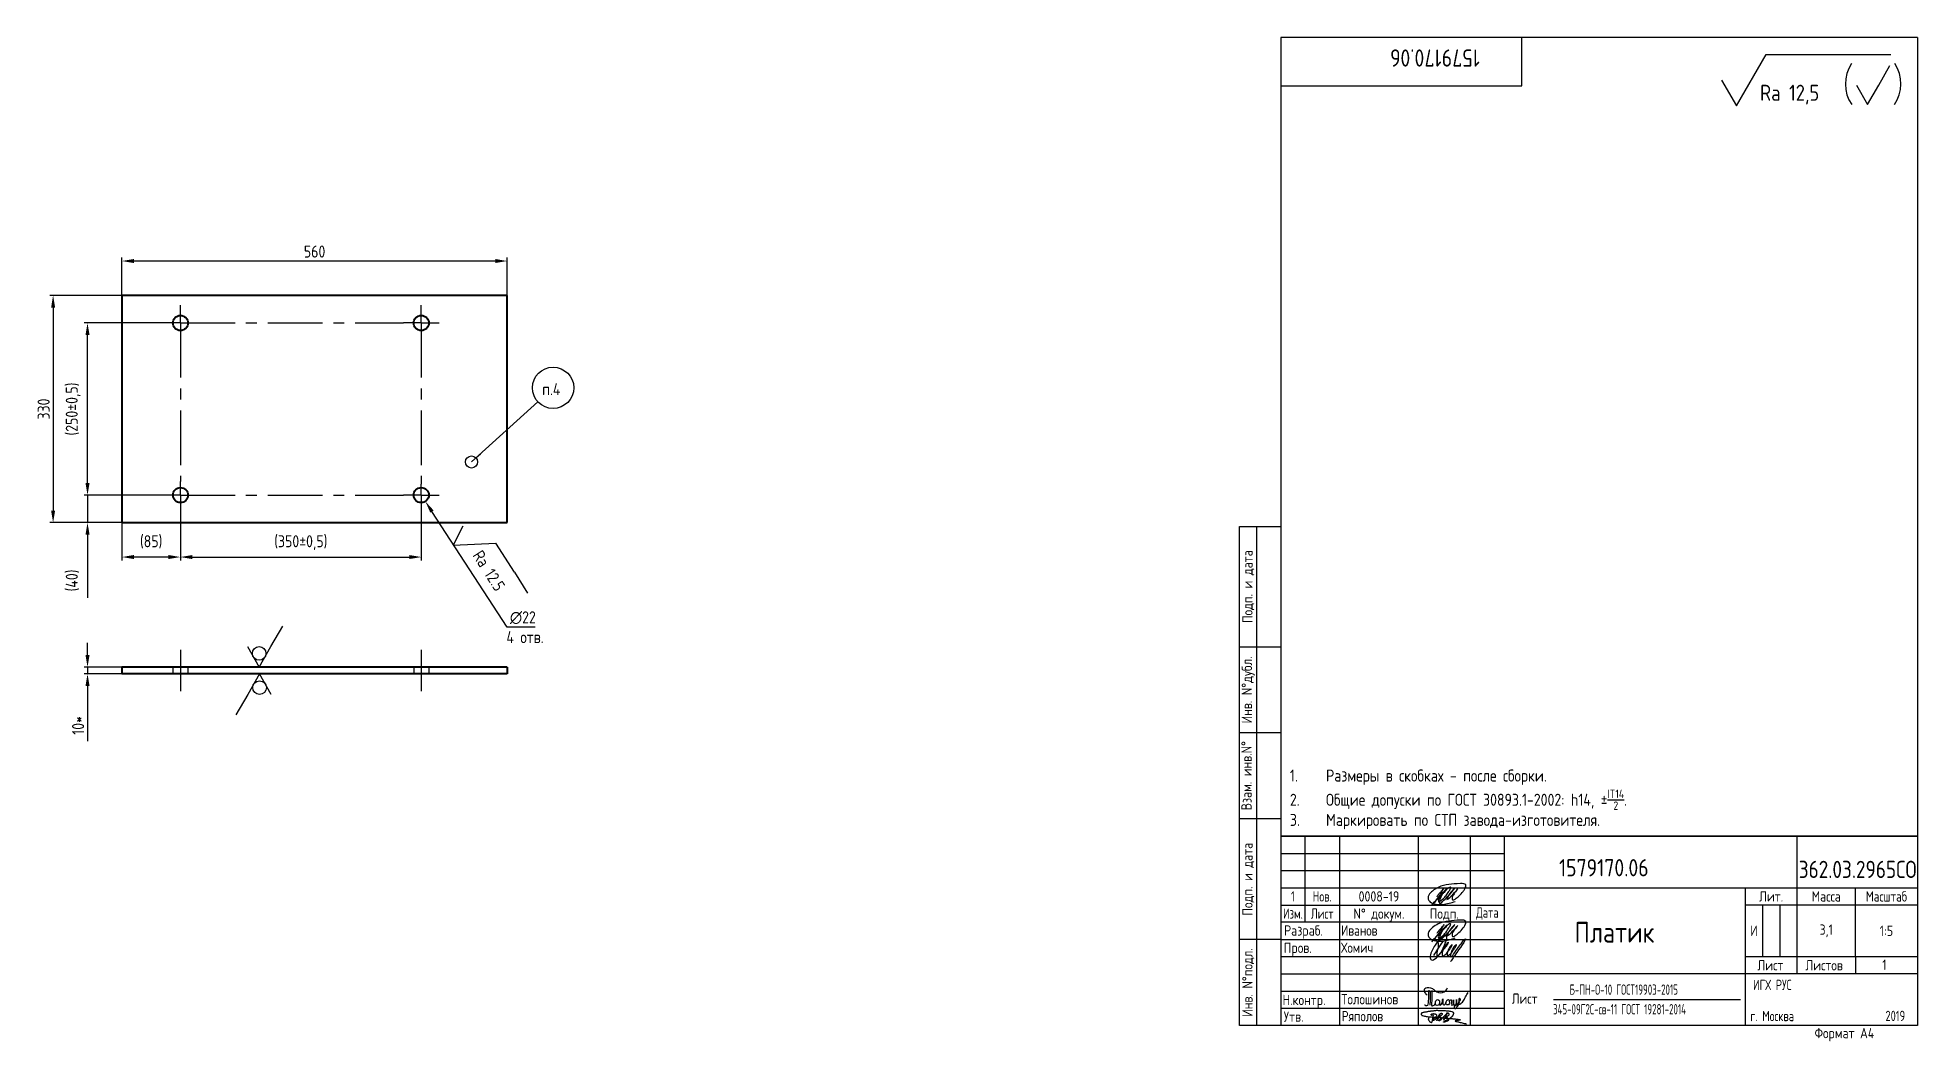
# Model space of a CAD drawing. Header units: millimetres. Extents: x 125 to 671, y 85 to 377.
# The model-space entities are those that its viewports show. They can reach past a viewport. Long polylines and large blocks are cut down to what shows.
import ezdxf
from ezdxf.enums import TextEntityAlignment as Align

# ---------------------------------------------------------------- set-up
doc = ezdxf.new("R2010")
doc.units = ezdxf.units.MM
doc.linetypes.add('CENTER', pattern=[50.8, 31.75, -6.35, 6.35, -6.35])
doc.linetypes.add('HIDDEN', pattern=[9.525, 6.35, -3.175])
for name, color, linetype in [('12_SURFACE_FINISH', 7, 'Continuous'), ('Bord', 1, 'Continuous'), ('Cen', 5, 'CENTER'), ('Cont', 6, 'Continuous'), ('Dim', 7, 'Continuous'), ('Hide', 2, 'HIDDEN'), ('Text', 3, 'Continuous'), ('Textb', 6, 'Continuous'), ('Подписи', 10, 'Continuous')]:
    doc.layers.add(name, color=color, linetype=linetype)
for name, color, linetype, lineweight in [('AM_5', 3, 'Continuous', 25), ('Con', 6, 'Continuous', 40), ('Основные', 5, 'Continuous', 40)]:
    doc.layers.add(name, color=color, linetype=linetype, lineweight=lineweight)
doc.styles.add('Style1', font='romans.shx', dxfattribs={"width": 0.8})
doc.dimstyles.new('DIMSTYLE_1', dxfattribs={"dimtxt": 3.5, "dimasz": 3.5, "dimexe": 1, "dimexo": 0, "dimgap": 1, "dimtad": 1, "dimdec": 1, "dimlfac": 5, "dimtxsty": 'Style1', "dimcen": 0.09, "dimadec": 1, "dimazin": 2, "dimtp": 0.8, "dimtm": 0.8, "dimtfac": 1, "dimtdec": 1, "dimtofl": 0, "dimtmove": 0, "dimatfit": 3, "dimfxl": 1, "dimtolj": 1, "dimarcsym": 0})
doc.dimstyles.new('DIMSTYLE_1$3', dxfattribs={"dimtxt": 3.5, "dimasz": 3.5, "dimexe": 1, "dimexo": 0, "dimgap": 1, "dimtad": 1, "dimtih": 1, "dimtoh": 1, "dimdec": 1, "dimlfac": 5, "dimtxsty": 'Style1', "dimcen": 0.09, "dimadec": 1, "dimazin": 2, "dimtp": 0.8, "dimtm": 0.8, "dimtfac": 1, "dimtdec": 1, "dimtofl": 0, "dimtmove": 0, "dimatfit": 3, "dimfxl": 1, "dimtolj": 1, "dimarcsym": 0})

# ---------------------------------------------------------------- blocks, each defined once
blk = doc.blocks.new('*D9')
at = {"layer": 'Defpoints', "color": 0, "linetype": 'Continuous', "transparency": 16777216}
for p in [(149.18, 301.61), (129.18, 235.61), (149.18, 235.61)]:
    blk.add_point(p, dxfattribs=at)
at = {"layer": 'Dim', "color": 0, "linetype": 'Continuous', "lineweight": -2, "transparency": 16777216}
for p, q in [((149.18, 301.61), (128.18, 301.61)), ((129.18, 298.11), (129.18, 239.11)), ((149.18, 235.61), (128.18, 235.61))]:
    blk.add_line(p, q, dxfattribs=at)
at = {"layer": 'Dim', "color": 0, "linetype": 'Continuous', "transparency": 16777216}
for points in [[(128.6, 298.11), (129.77, 298.11), (129.18, 301.61)], [(128.6, 239.11), (129.77, 239.11), (129.18, 235.61)]]:
    blk.add_solid(points, dxfattribs=at)
at = {"layer": 'Dim', "linetype": 'Continuous', "transparency": 16777216, "insert": (124.68, 268.61), "char_height": 3.5, "attachment_point": 2, "rotation": 90, "style": 'Style1'}
blk.add_mtext('\\A1;330', dxfattribs=at)
blk = doc.blocks.new('*D10')
at = {"layer": 'Defpoints', "color": 0, "linetype": 'Continuous', "transparency": 16777216}
for p in [(149.18, 311.61), (149.18, 301.61), (261.18, 301.61)]:
    blk.add_point(p, dxfattribs=at)
at = {"layer": 'Dim', "color": 0, "linetype": 'Continuous', "lineweight": -2, "transparency": 16777216}
for p, q in [((149.18, 301.61), (149.18, 312.61)), ((257.68, 311.61), (152.68, 311.61)), ((261.18, 301.61), (261.18, 312.61))]:
    blk.add_line(p, q, dxfattribs=at)
at = {"layer": 'Dim', "color": 0, "linetype": 'Continuous', "transparency": 16777216}
for points in [[(152.68, 312.2), (152.68, 311.03), (149.18, 311.61)], [(257.68, 312.2), (257.68, 311.03), (261.18, 311.61)]]:
    blk.add_solid(points, dxfattribs=at)
at = {"layer": 'Dim', "linetype": 'Continuous', "transparency": 16777216, "insert": (205.18, 316.11), "char_height": 3.5, "attachment_point": 2, "style": 'Style1'}
blk.add_mtext('\\A1;560', dxfattribs=at)
blk = doc.blocks.new('*D11')
at = {"layer": 'Defpoints', "color": 0, "linetype": 'Continuous', "transparency": 16777216}
for p in [(139.18, 191.65), (149.18, 193.65), (149.18, 191.65)]:
    blk.add_point(p, dxfattribs=at)
at = {"layer": 'Dim', "color": 0, "linetype": 'Continuous', "lineweight": -2, "transparency": 16777216}
for p, q in [((139.18, 197.15), (139.18, 200.65)), ((149.18, 193.65), (138.18, 193.65)), ((149.18, 191.65), (138.18, 191.65)), ((139.18, 193.65), (139.18, 191.65)), ((139.18, 188.15), (139.18, 172.13))]:
    blk.add_line(p, q, dxfattribs=at)
at = {"layer": 'Dim', "color": 0, "linetype": 'Continuous', "transparency": 16777216}
for points in [[(138.6, 197.15), (139.77, 197.15), (139.18, 193.65)], [(138.6, 188.15), (139.77, 188.15), (139.18, 191.65)]]:
    blk.add_solid(points, dxfattribs=at)
at = {"layer": 'Dim', "linetype": 'Continuous', "transparency": 16777216, "insert": (134.68, 179.4), "char_height": 3.5, "attachment_point": 3, "rotation": 90, "style": 'Style1'}
blk.add_mtext('\\A1;10*', dxfattribs=at)
blk = doc.blocks.new('*D12')
at = {"layer": 'Defpoints', "color": 0, "linetype": 'Continuous', "transparency": 16777216}
for p in [(160.98, 243.61), (139.18, 235.61), (149.18, 235.61)]:
    blk.add_point(p, dxfattribs=at)
at = {"layer": 'Dim', "color": 0, "linetype": 'Continuous', "lineweight": -2, "transparency": 16777216}
for p, q in [((139.18, 247.11), (139.18, 250.61)), ((160.98, 243.61), (138.18, 243.61)), ((139.18, 243.61), (139.18, 235.61)), ((149.18, 235.61), (138.18, 235.61)), ((139.18, 232.11), (139.18, 213.8))]:
    blk.add_line(p, q, dxfattribs=at)
at = {"layer": 'Dim', "color": 0, "linetype": 'Continuous', "transparency": 16777216}
for points in [[(138.6, 247.11), (139.77, 247.11), (139.18, 243.61)], [(138.6, 232.11), (139.77, 232.11), (139.18, 235.61)]]:
    blk.add_solid(points, dxfattribs=at)
at = {"layer": 'Dim', "linetype": 'Continuous', "transparency": 16777216, "insert": (132.85, 218.8), "char_height": 3.5, "attachment_point": 2, "rotation": 90, "style": 'Style1'}
blk.add_mtext('\\A1;(40)', dxfattribs=at)
blk = doc.blocks.new('*D13')
at = {"layer": 'Defpoints', "color": 0, "linetype": 'Continuous', "transparency": 16777216}
for p in [(139.18, 293.61), (160.98, 293.61), (160.98, 243.61)]:
    blk.add_point(p, dxfattribs=at)
at = {"layer": 'Dim', "color": 0, "linetype": 'Continuous', "lineweight": -2, "transparency": 16777216}
for p, q in [((160.98, 293.61), (138.18, 293.61)), ((139.18, 247.11), (139.18, 290.11)), ((160.98, 243.61), (138.18, 243.61))]:
    blk.add_line(p, q, dxfattribs=at)
at = {"layer": 'Dim', "color": 0, "linetype": 'Continuous', "transparency": 16777216}
for points in [[(138.6, 290.11), (139.77, 290.11), (139.18, 293.61)], [(138.6, 247.11), (139.77, 247.11), (139.18, 243.61)]]:
    blk.add_solid(points, dxfattribs=at)
at = {"layer": 'Dim', "linetype": 'Continuous', "transparency": 16777216, "insert": (132.85, 268.61), "char_height": 3.5, "attachment_point": 2, "rotation": 90, "style": 'Style1'}
blk.add_mtext('\\A1;(250±0,5)', dxfattribs=at)
blk = doc.blocks.new('*D14')
at = {"layer": 'Defpoints', "color": 0, "linetype": 'Continuous', "transparency": 16777216}
for p in [(149.18, 235.61), (166.18, 238.41), (149.18, 225.61)]:
    blk.add_point(p, dxfattribs=at)
at = {"layer": 'Dim', "color": 0, "linetype": 'Continuous', "lineweight": -2, "transparency": 16777216}
for p, q in [((149.18, 235.61), (149.18, 224.61)), ((166.18, 238.41), (166.18, 224.61)), ((162.68, 225.61), (152.68, 225.61))]:
    blk.add_line(p, q, dxfattribs=at)
at = {"layer": 'Dim', "color": 0, "linetype": 'Continuous', "transparency": 16777216}
for points in [[(152.68, 226.2), (152.68, 225.03), (149.18, 225.61)], [(162.68, 226.2), (162.68, 225.03), (166.18, 225.61)]]:
    blk.add_solid(points, dxfattribs=at)
at = {"layer": 'Dim', "linetype": 'Continuous', "transparency": 16777216, "insert": (157.68, 231.95), "char_height": 3.5, "attachment_point": 2, "style": 'Style1'}
blk.add_mtext('\\A1;(85)', dxfattribs=at)
blk = doc.blocks.new('*D15')
at = {"layer": 'Defpoints', "color": 0, "linetype": 'Continuous', "transparency": 16777216}
for p in [(166.18, 238.41), (236.18, 238.41), (236.18, 225.61)]:
    blk.add_point(p, dxfattribs=at)
at = {"layer": 'Dim', "color": 0, "linetype": 'Continuous', "lineweight": -2, "transparency": 16777216}
for p, q in [((166.18, 238.41), (166.18, 224.61)), ((236.18, 238.41), (236.18, 224.61)), ((169.68, 225.61), (232.68, 225.61))]:
    blk.add_line(p, q, dxfattribs=at)
at = {"layer": 'Dim', "color": 0, "linetype": 'Continuous', "transparency": 16777216}
for points in [[(169.68, 226.2), (169.68, 225.03), (166.18, 225.61)], [(232.68, 226.2), (232.68, 225.03), (236.18, 225.61)]]:
    blk.add_solid(points, dxfattribs=at)
at = {"layer": 'Dim', "linetype": 'Continuous', "transparency": 16777216, "insert": (201.18, 231.95), "char_height": 3.5, "attachment_point": 2, "style": 'Style1'}
blk.add_mtext('\\A1;(350±0,5)', dxfattribs=at)
blk = doc.blocks.new('FINISH_RA_BL1', base_point=(167.29, 162.14))
at = {"color": 2, "linetype": 'Continuous'}
for p, q in [((159.33, 172.44), (156.46, 166.93)), ((156.46, 166.93), (162.67, 167.2)), ((162.67, 167.2), (168.89, 167.47)), ((174.27, 159.03), (168.89, 167.47)), ((174.27, 159.03), (178.11, 152.99))]:
    blk.add_line(p, q, dxfattribs=at)
at = {"color": 2, "linetype": 'Continuous', "style": 'Style1', "width": 0.8}
blk.add_text('Ra 12.5', height=3.5, rotation=302.485, dxfattribs=at).set_placement((161.98, 163.93))
blk = doc.blocks.new('MARKIROVANIE_BL11', base_point=(185.53, 212.62))
at = {"color": 7, "linetype": 'Continuous'}
blk.add_circle((185.53, 212.62), 6, dxfattribs=at)
at = {"color": 2, "linetype": 'Continuous', "style": 'Style1', "width": 0.8}
blk.add_text('п.4', height=3.5, dxfattribs=at).set_placement((182.35, 210.47))
blk = doc.blocks.new('SF1_BL13', base_point=(101.81, 137.43))
at = {"layer": '12_SURFACE_FINISH', "color": 2, "linetype": 'Continuous'}
for p, q in [((103.52, 137.42), (106.96, 143.37)), ((96.67, 137.42), (100.1, 131.49)), ((100.1, 131.49), (103.52, 137.42))]:
    blk.add_line(p, q, dxfattribs=at)
blk.add_circle((100.1, 135.46), 1.98, dxfattribs=at)
blk = doc.blocks.new('SF2_BL14', base_point=(128.36, 123.55))
at = {"layer": '12_SURFACE_FINISH', "color": 2, "linetype": 'Continuous'}
for p, q in [((130.08, 129.49), (126.65, 123.56)), ((133.5, 123.56), (130.08, 129.49)), ((126.65, 123.56), (123.22, 117.61))]:
    blk.add_line(p, q, dxfattribs=at)
blk.add_circle((130.08, 125.52), 1.98, dxfattribs=at)
blk = doc.blocks.new('A$C63F45750')
at = {"layer": 'Text'}
for points, knots in [([(3.17, 2.37), (3.12, 2.38), (3.04, 2.41), (2.94, 2.5), (2.85, 2.57), (2.79, 2.69), (2.87, 2.77), (2.99, 2.84), (3.16, 2.89), (3.36, 2.93), (3.6, 2.95), (3.82, 2.92), (4.05, 2.87), (4.25, 2.78), (4.45, 2.63), (4.46, 2.42), (4.38, 2.26), (4.28, 2.1), (4.17, 1.94), (4.03, 1.78), (3.89, 1.62), (3.75, 1.52), (3.63, 1.43), (3.49, 1.36), (3.35, 1.3), (3.24, 1.25), (3.16, 1.21), (3.12, 1.15), (3.19, 1.1), (3.27, 1.09), (3.4, 1.07), (3.55, 1.07), (3.72, 1.12), (3.92, 1.19), (4.1, 1.34), (4.26, 1.51), (4.44, 1.65), (4.59, 1.81), (4.74, 1.93), (4.84, 2.04), (4.93, 2.14), (5.07, 2.29), (5.19, 2.53), (5.28, 2.68), (5.35, 2.96), (5.23, 2.66), (5.2, 2.44), (5.04, 2.09), (4.95, 1.81), (4.86, 1.57), (4.75, 1.31), (4.67, 1.12), (4.46, 0.78), (4.62, 1.17), (4.71, 1.45), (4.88, 1.74), (5.01, 2), (5.08, 2.19), (5.19, 2.4), (5.32, 2.58), (5.4, 2.75), (5.52, 2.89), (5.65, 3.04), (5.85, 3.1), (6.02, 3.03), (6.08, 2.87), (6.03, 2.7), (5.9, 2.51), (5.7, 2.37), (5.55, 2.23), (5.4, 2.17), (5.31, 2.12), (5.12, 2.09), (5.35, 2.07), (5.48, 2), (5.64, 1.93), (5.75, 1.8), (5.85, 1.67), (5.89, 1.54), (5.89, 1.37), (5.8, 1.2), (5.63, 1.06), (5.41, 0.94), (5.23, 0.86), (5.02, 0.92), (5.13, 1.1), (5.28, 1.16), (5.44, 1.27), (5.61, 1.36), (5.74, 1.46), (5.86, 1.53), (5.95, 1.61), (6.05, 1.69), (6.15, 1.77), (6.28, 1.87), (6.46, 2.02), (6.65, 2.19), (6.83, 2.37), (6.98, 2.49), (7.11, 2.61), (7.2, 2.74), (7.32, 2.84), (7.42, 2.97), (7.48, 3.08), (7.48, 3.27), (7.34, 3.08), (7.28, 2.94), (7.18, 2.69), (7.1, 2.46), (7, 2.22), (6.93, 1.98), (6.83, 1.78), (6.73, 1.55), (6.67, 1.34), (6.6, 1.14), (6.56, 1.03), (6.39, 0.99), (6.62, 1.33), (6.75, 1.54), (6.93, 1.87), (7.05, 2.08), (7.18, 2.32), (7.33, 2.6), (7.47, 2.89), (7.6, 3.07), (7.79, 3.18), (7.95, 3.01), (8, 2.81), (7.99, 2.62), (7.94, 2.46), (7.83, 2.33), (7.69, 2.22), (7.53, 2.11), (7.37, 2.03), (7.21, 1.99), (7.11, 1.97), (6.89, 1.98), (7.07, 1.94), (7.15, 1.9), (7.27, 1.88), (7.39, 1.84), (7.52, 1.81), (7.62, 1.72), (7.7, 1.62), (7.78, 1.51), (7.83, 1.39), (7.87, 1.26), (7.88, 1.13), (7.86, 0.99), (7.75, 0.88), (7.6, 0.77), (7.4, 0.73), (7.19, 0.66), (6.97, 0.55), (6.71, 0.48), (6.57, 0.44), (6.42, 0.42), (6.52, 0.58), (6.61, 0.64), (6.81, 0.78), (7.06, 0.89), (7.33, 1.04), (7.55, 1.16), (7.7, 1.24), (7.84, 1.32), (7.99, 1.43), (8.21, 1.58), (8.48, 1.76), (8.74, 1.95), (8.97, 2.12), (9.1, 2.29), (9.23, 2.44), (9.3, 2.6), (9.37, 2.74), (9.42, 2.92), (9.45, 3.13), (9.21, 3.48), (8.67, 3.59), (8.09, 3.63), (7.57, 3.66), (7.06, 3.74), (6.57, 3.75), (6.09, 3.74), (5.67, 3.78), (5.28, 3.78), (4.96, 3.81), (4.65, 3.83), (4.31, 3.82), (3.97, 3.79), (3.61, 3.74), (3.22, 3.67), (2.86, 3.66), (2.53, 3.61), (2.18, 3.52), (1.78, 3.54), (1.38, 3.37), (0.96, 3.35), (0.58, 3.24), (0.25, 3.19), (0.03, 3.06), (-0.03, 2.83), (0.02, 2.6), (0.26, 2.38), (0.59, 2.33), (1, 2.2), (1.48, 2.15), (1.93, 2.05), (2.35, 2.02), (2.72, 2.01), (3.11, 1.94), (3.68, 1.94), (4.25, 1.83), (4.91, 1.87), (5.53, 1.76), (6.13, 1.72), (6.73, 1.71), (7.32, 1.62), (7.99, 1.55), (8.64, 1.54), (9.16, 1.46), (9.61, 1.42), (10.03, 1.4), (10.41, 1.32), (10.73, 1.29), (11.01, 1.24), (11.18, 1.23), (11.42, 1.14), (11.18, 1.06), (11.01, 1.03), (10.71, 0.98), (10.37, 0.92), (10.1, 0.91), (9.65, 0.75), (10.22, 0.67), (10.54, 0.59), (11.08, 0.47), (11.61, 0.35), (12.17, 0.15), (12.64, 0.08), (12.98, 0.03), (13.11, 0.01), (13.18, 0)], [0, 0, 0, 0, 0.153866, 0.270441, 0.388867, 0.510533, 0.592156, 0.71333, 0.90842, 1.11344, 1.349254, 1.61246, 1.782219, 2.047249, 2.291879, 2.451528, 2.651081, 2.806158, 3.017979, 3.227348, 3.462381, 3.633009, 3.75766, 3.920516, 4.080796, 4.214529, 4.291786, 4.349969, 4.397594, 4.50822, 4.594826, 4.799244, 4.954392, 5.128468, 5.437537, 5.632649, 5.842485, 6.094987, 6.293219, 6.410959, 6.551192, 6.687808, 7.022147, 7.294342, 7.425356, 7.52079, 7.946481, 8.313051, 8.59833, 8.833695, 9.090496, 9.427695, 9.601191, 9.883219, 10.093306, 10.673943, 10.798776, 10.974628, 11.287247, 11.486184, 11.648652, 11.848902, 12.027194, 12.25348, 12.40059, 12.537783, 12.716293, 12.91523, 13.208551, 13.438489, 13.549668, 13.67779, 13.77127, 13.930001, 14.029091, 14.272112, 14.434836, 14.547084, 14.739051, 14.830983, 15.061241, 15.268922, 15.500489, 15.788979, 15.879568, 16.024283, 16.221854, 16.418714, 16.593102, 16.783247, 16.91018, 17.018213, 17.135263, 17.278205, 17.430482, 17.620087, 17.979626, 18.191789, 18.388716, 18.565718, 18.714854, 18.857929, 19.039974, 19.171375, 19.283034, 19.400085, 19.618058, 19.882245, 20.150781, 20.377854, 20.649532, 20.89723, 21.042543, 21.40016, 21.557817, 21.667145, 21.752781, 21.926256, 22.412297, 22.813145, 22.961412, 23.171289, 23.607257, 23.940428, 24.110007, 24.291214, 24.48084, 24.697609, 24.904078, 25.034245, 25.218018, 25.407651, 25.573473, 25.787447, 25.930292, 26.051316, 26.18846, 26.285312, 26.406799, 26.52425, 26.630463, 26.793722, 26.898606, 27.029313, 27.171012, 27.314101, 27.419918, 27.580557, 27.709367, 27.829268, 28.024364, 28.266961, 28.41242, 28.705761, 28.989137, 29.187748, 29.233768, 29.332802, 29.529535, 29.667094, 30.039923, 30.332117, 30.61061, 30.769982, 30.856778, 31.109923, 31.313488, 31.656425, 32.066331, 32.296628, 32.49714, 32.710276, 32.891468, 33.014834, 33.177747, 33.444503, 33.618009, 34.409008, 34.914636, 35.419802, 35.95397, 36.458179, 36.88069, 37.388403, 37.738353, 38.034261, 38.353468, 38.693154, 39.037638, 39.391136, 39.787481, 40.203773, 40.488977, 40.784975, 41.26625, 41.668005, 42.070065, 42.499388, 42.869834, 43.079573, 43.213439, 43.554591, 43.717296, 44.153724, 44.506336, 45.019111, 45.587859, 45.90191, 46.270392, 46.703958, 47.093115, 47.952647, 48.44014, 49.079253, 49.808223, 50.268654, 50.851051, 51.604831, 52.298429, 52.776925, 53.1907, 53.661988, 54.042386, 54.348524, 54.616841, 54.853814, 54.983777, 55.126096, 55.333328, 55.613101, 56.008732, 56.315809, 56.59982, 56.87931, 57.399251, 57.889617, 58.432507, 59.066698, 59.660314, 59.862668, 60.07277, 60.07277, 60.07277, 60.07277]), ([(2.31, 1.53), (2.26, 1.52), (2.17, 1.51), (2.06, 1.48), (1.93, 1.38), (2.07, 1.25), (2.14, 1.11), (2.26, 0.93), (2.39, 0.72), (2.57, 0.54), (2.71, 0.44), (2.86, 0.4), (3.02, 0.43), (3.14, 0.54), (3.21, 0.79), (3.25, 1.07), (3.31, 1.4), (3.35, 1.67), (3.38, 1.92), (3.47, 2.19), (3.5, 2.43), (3.54, 2.59), (3.56, 2.64)], [0, 0, 0, 0, 0.15847, 0.269731, 0.363591, 0.555514, 0.688037, 0.848606, 1.204359, 1.433632, 1.58673, 1.729549, 1.880686, 2.057874, 2.19169, 2.63505, 2.928153, 3.184121, 3.441863, 3.696117, 4.025873, 4.178055, 4.178055, 4.178055, 4.178055])]:
    blk.add_open_spline(points, degree=3, knots=knots, dxfattribs=at)
blk = doc.blocks.new('A$C4F4A4F5D')
at = {"layer": 'Основные', "lineweight": 25}
for points, knots in [([(0.76, 2.84), (0.53, 3.07), (0.02, 3.58), (-0.25, 5.26), (1.65, 5.12), (2.72, 4.57), (3.71, 3.46), (5.71, 3.44), (6.39, 4.52), (6.67, 4.97)], [0, 0, 0, 0, 0.995549, 2.196439, 3.853213, 4.970011, 6.02292, 8.170898, 9.705386, 9.705386, 9.705386, 9.705386]), ([(1.19, 4.34), (1.17, 3.4), (1.13, 2.06), (0.98, -0.44), (0.2, -0.16), (0.03, -0.03), (0, 0)], [0, 0, 0, 0, 3.274293, 4.654149, 5.171803, 5.30168, 5.30168, 5.30168, 5.30168]), ([(1.58, 3.74), (1.58, 3.25), (1.58, 2.32), (1.61, 1.07), (1.55, 0.31), (1.53, 0)], [0, 0, 0, 0, 1.453969, 2.804084, 3.740223, 3.740223, 3.740223, 3.740223]), ([(2.1, 4.21), (2.1, 3.72), (2.08, 2.67), (2.22, 1.45), (1.71, -0.56), (3.23, 0.14), (3.06, 1.09), (3.85, 1.74), (4.43, 1.17), (4.31, 0.54), (4.11, -0.15), (3.33, -0.21), (3.11, 0.28), (3.13, 0.53), (3.14, 0.66)], [0, 0, 0, 0, 1.402041, 3.063923, 4.415037, 5.298701, 6.374637, 7.087927, 7.603499, 8.330482, 8.911132, 9.613125, 9.996533, 10.366919, 10.366919, 10.366919, 10.366919]), ([(4.28, 0.44), (4.31, 0.37), (4.37, 0.25), (4.41, 0.06), (4.62, -0.05), (5, 0.18), (5.14, 0.84), (5.2, 1.3), (5.31, 2.06), (5.31, 1.17), (5.3, 0.78), (5.2, 0.26), (5.58, -0.01), (5.91, 0.16), (6.08, 0.5), (6.26, 0.9), (6.43, 1.31), (6.72, 1.59), (7.17, 1.58), (7.18, 1.05), (7.31, 0.57), (6.99, 0.02), (6.34, -0.02), (6.17, 0.51), (6.24, 0.79), (6.27, 0.92)], [0, 0, 0, 0, 0.247339, 0.413433, 0.559308, 0.874045, 1.558567, 2.392422, 2.645523, 3.22433, 3.719885, 4.231527, 4.573657, 4.879974, 5.190145, 5.704595, 6.19318, 6.529505, 6.863422, 7.269696, 7.83948, 8.395909, 8.926487, 9.378613, 9.791445, 9.791445, 9.791445, 9.791445]), ([(7.18, 1.27), (7.27, 1.3), (7.44, 1.37), (7.78, 1.56), (7.87, 1.06), (7.83, 0.71), (7.66, -0.05), (8.07, 0.01), (8.43, 0.12), (8.39, 0.68), (8.46, 1.9), (8.39, 0.94), (8.43, 0.6), (8.37, 0.05), (8.74, 0.07), (9.11, -0.03), (9.26, 0.49), (9.33, 0.95), (9.27, 1.34), (9.32, 1.77), (9.28, 0.91), (9.34, 0.6), (9.2, 0.14), (9.65, -0.01), (9.83, 0.61), (10.14, 1.03), (10.6, 1.72), (9.95, 2.11), (9.91, 1.23), (10.07, 0.69), (9.92, 0), (9.35, -0.37), (8.95, -1.56), (8.34, 0.07), (10.28, -0.02), (11.26, 1.1), (11.82, 2.15), (12.24, 3.04), (12.52, 3.46), (12.65, 3.65)], [0, 0, 0, 0, 0.305783, 0.619019, 0.796582, 1.5526, 2.082394, 2.34716, 2.5822, 3.136594, 4.040413, 4.363654, 5.267311, 5.441668, 5.78494, 6.114287, 6.466434, 7.104395, 7.620812, 7.679251, 8.272982, 8.692439, 9.1059, 9.338721, 9.784511, 10.568279, 11.297869, 11.566962, 12.285888, 12.851793, 13.545205, 14.102749, 15.055561, 15.671649, 17.422398, 18.699613, 20.16544, 20.963871, 21.66672, 21.66672, 21.66672, 21.66672])]:
    blk.add_open_spline(points, degree=3, knots=knots, dxfattribs=at)
blk = doc.blocks.new('*D18')
at = {"layer": 'AM_5', "color": 0, "lineweight": -2, "transparency": 16777216}
for p, q in [((236.09, 243.61), (236.27, 243.61)), ((236.18, 243.52), (236.18, 243.7)), ((261.19, 205.24), (239.29, 238.84)), ((269.26, 205.24), (261.19, 205.24))]:
    blk.add_line(p, q, dxfattribs=at)
at = {"layer": 'AM_5', "color": 0, "transparency": 16777216}
blk.add_solid([(239.78, 239.15), (238.81, 238.52), (237.38, 241.77)], dxfattribs=at)
at = {"layer": 'Defpoints', "color": 0, "transparency": 16777216}
for p in [(234.98, 245.46), (237.38, 241.77)]:
    blk.add_point(p, dxfattribs=at)
at = {"layer": 'AM_5', "color": 0, "transparency": 16777216, "insert": (265.72, 207.99), "char_height": 3.5, "attachment_point": 5, "style": 'Style1'}
blk.add_mtext('\\A1;∅22', dxfattribs=at)

msp = doc.modelspace()

# ---------------------------------------------------------------- linework, layer by layer
at = {"layer": '12_SURFACE_FINISH', "color": 2, "linetype": 'Continuous'}
for p, q in [((618.454, 356.657), (627.114, 371.657)), ((627.114, 371.657), (663.292, 371.657)), ((659.801, 362.746), (663.048, 368.371)), ((614.124, 364.157), (618.454, 356.657)), ((653.305, 362.746), (656.553, 357.121)), ((656.553, 357.121), (659.801, 362.746))]:
    msp.add_line(p, q, dxfattribs=at)
for centre, start, end in [((660.831, 363.072), 146.7128, 214.11158), ((655.508, 363.072), 325.88842, 33.2872)]:
    msp.add_arc(centre, 10.738, start, end, dxfattribs=at)
at = {"layer": 'Bord'}
for p, q in [((486.04, 139.519), (551.04, 139.519)), ((486.04, 134.519), (551.04, 134.519)), ((486.04, 129.519), (551.04, 129.519)), ((626.04, 124.519), (626.04, 109.519)), ((631.04, 124.519), (631.04, 109.519)), ((486.04, 114.519), (551.04, 114.519)), ((486.04, 109.519), (551.04, 109.519)), ((486.04, 104.519), (551.04, 104.519)), ((486.04, 99.519), (551.04, 99.519)), ((486.04, 94.519), (551.04, 94.519))]:
    msp.add_line(p, q, dxfattribs=at)
at = {"layer": 'Bord', "linetype": 'Continuous'}
msp.add_arc((236.183, 243.612), 2.2, 122.48498, 180, dxfattribs=at)
at = {"layer": 'Cen', "linetype": 'CENTER', "ltscale": 0.5}
for p, q in [((166.183, 293.612), (166.183, 298.812)), ((236.183, 293.612), (236.183, 298.812)), ((166.183, 293.612), (160.983, 293.612)), ((166.183, 293.612), (166.183, 247.521)), ((166.183, 293.612), (230.983, 293.612)), ((236.183, 293.612), (230.983, 293.612)), ((236.183, 293.612), (241.383, 293.612)), ((236.183, 293.612), (236.183, 246.811)), ((166.183, 243.612), (166.183, 247.521)), ((236.183, 243.612), (236.183, 246.811)), ((166.183, 243.612), (160.983, 243.612)), ((166.183, 243.612), (166.183, 238.412)), ((166.183, 243.612), (230.983, 243.612)), ((236.183, 243.612), (230.983, 243.612)), ((236.183, 243.612), (241.383, 243.612)), ((236.183, 243.612), (236.183, 238.412)), ((166.183, 198.647), (166.183, 186.647)), ((236.183, 198.647), (236.183, 186.647))]:
    msp.add_line(p, q, dxfattribs=at)
at = {"layer": 'Con', "linetype": 'Continuous'}
for p, q in [((149.183, 301.612), (149.183, 235.612)), ((261.183, 301.612), (149.183, 301.612)), ((261.183, 235.612), (261.183, 301.612)), ((149.183, 235.612), (261.183, 235.612)), ((149.183, 193.647), (149.183, 191.647)), ((261.183, 193.647), (149.183, 193.647)), ((261.183, 191.647), (149.183, 191.647)), ((261.183, 193.647), (261.183, 191.647))]:
    msp.add_line(p, q, dxfattribs=at)
for centre in [(166.183, 293.612), (236.183, 293.612), (166.183, 243.612), (236.183, 243.612)]:
    msp.add_circle(centre, 2.2, dxfattribs=at)
at = {"layer": 'Cont'}
for p, q in [((671.04, 376.519), (486.04, 376.519)), ((486.04, 376.519), (486.04, 89.519)), ((556.04, 362.519), (556.04, 376.519)), ((671.04, 376.519), (671.04, 89.519)), ((671.04, 376.519), (671.04, 89.519)), ((486.04, 362.519), (556.04, 362.519)), ((474.04, 89.519), (474.04, 234.519)), ((474.04, 234.519), (486.04, 234.519)), ((479.04, 89.519), (479.04, 234.519)), ((474.04, 199.519), (486.04, 199.519)), ((486.04, 174.519), (474.04, 174.519)), ((486.04, 149.519), (474.04, 149.519)), ((486.04, 144.519), (671.04, 144.519)), ((671.04, 144.519), (486.04, 144.519)), ((493.04, 144.519), (493.04, 119.519)), ((503.04, 144.519), (503.04, 89.519)), ((526.04, 89.519), (526.04, 144.519)), ((541.04, 144.519), (541.04, 89.519)), ((551.04, 89.519), (551.04, 144.519)), ((636.04, 144.519), (636.04, 109.519)), ((551.04, 129.519), (671.04, 129.519)), ((621.04, 89.519), (621.04, 129.519)), ((653.04, 109.519), (653.04, 129.519)), ((486.04, 124.519), (551.04, 124.519)), ((671.04, 124.519), (621.04, 124.519)), ((551.04, 119.519), (486.04, 119.519)), ((486.04, 114.519), (474.04, 114.519)), ((621.04, 109.519), (671.04, 109.519)), ((636.04, 109.519), (636.04, 104.519)), ((653.04, 109.519), (653.04, 104.519)), ((671.04, 104.519), (551.04, 104.519)), ((486.04, 89.519), (474.04, 89.519)), ((671.04, 89.519), (486.04, 89.519))]:
    msp.add_line(p, q, dxfattribs=at)
at = {"layer": 'Hide'}
for p, q in [((163.983, 193.647), (163.983, 191.647)), ((168.383, 193.647), (168.383, 191.647)), ((233.983, 193.647), (233.983, 191.647)), ((238.383, 193.647), (238.383, 191.647))]:
    msp.add_line(p, q, dxfattribs=at)
at = {"layer": 'Text'}
msp.add_line((565.255, 97.037), (619.662, 97.037), dxfattribs=at)
at = {"layer": 'Подписи'}
for points, knots in [([(534.33, 129.316), (533.839, 128.869), (532.981, 128.086), (532.172, 126.8), (531.683, 125.942), (531.915, 125.301), (532.613, 125.831), (533.219, 126.313), (534.128, 127.336), (534.802, 128.394), (535.261, 129.033), (535.471, 129.816), (534.736, 129.511), (534.177, 129.087), (533.555, 128.255), (532.876, 127.58), (532.519, 126.769), (532.186, 125.976), (532.086, 125.423), (532.129, 124.819), (532.856, 125.309), (533.535, 126.032), (534.84, 127.298), (535.723, 128.235), (537.111, 130.131), (535.093, 127.83), (534.723, 127.34), (534.181, 125.988), (535.549, 127.018), (535.911, 127.431), (537.989, 129.757), (536.543, 128.202), (536.164, 127.393), (535.661, 126.585), (535.969, 125.792), (536.982, 126.433), (537.862, 127.165), (538.884, 128.219), (539.553, 129.227), (540.146, 130.724), (537.305, 130.765), (535.027, 130.553), (532.052, 129.961), (530.164, 128.719), (529.069, 127.651), (528.7, 126.494), (529.18, 125.429), (530.233, 124.917), (531.558, 124.607), (533.151, 124.626), (534.946, 124.987), (536.144, 125.376), (536.726, 125.566)], [0, 0, 0, 0, 1.9755003, 3.4532656, 4.5996818, 4.7914727, 5.1452376, 6.4973846, 7.6642722, 9.0943063, 10.1149981, 10.4597616, 10.8115624, 11.7920417, 12.9597432, 13.7676756, 14.6604125, 15.6050306, 16.245448, 16.5720313, 16.925795, 18.1469007, 20.1850437, 21.7893309, 22.9510095, 24.6267432, 26.5924737, 27.0355579, 27.4505844, 30.017364, 31.457812, 32.5948328, 33.8850243, 34.8044904, 35.1920744, 35.9844405, 37.373068, 39.2077816, 40.0665527, 41.2487241, 42.8519812, 46.1968048, 49.4054982, 51.4228305, 52.9586065, 53.9067104, 54.8595112, 56.1758953, 57.2489189, 58.9506085, 60.8911351, 62.727304, 62.727304, 62.727304, 62.727304]), ([(531.452, 126.941), (531.607, 127.228), (531.964, 127.888), (532.77, 128.431), (534.033, 130.375), (531.827, 126.773), (531.183, 125.912), (529.373, 123.798), (531.527, 126.423), (532.428, 127.159), (532.935, 127.573)], [0, 0, 0, 0, 0.949687, 2.1829553, 3.2119338, 5.8438975, 8.0893629, 9.2953032, 11.1822639, 13.6038184, 13.6038184, 13.6038184, 13.6038184]), ([(534.33, 118.697), (533.839, 118.25), (532.981, 117.467), (532.172, 116.181), (531.683, 115.323), (531.915, 114.682), (532.613, 115.212), (533.219, 115.694), (534.128, 116.717), (534.802, 117.775), (535.261, 118.414), (535.471, 119.197), (534.736, 118.892), (534.177, 118.468), (533.555, 117.636), (532.876, 116.961), (532.519, 116.15), (532.186, 115.357), (532.086, 114.804), (532.129, 114.2), (532.856, 114.69), (533.535, 115.413), (534.84, 116.679), (535.723, 117.616), (537.111, 119.512), (535.093, 117.211), (534.723, 116.721), (534.181, 115.369), (535.549, 116.399), (535.911, 116.811), (537.989, 119.138), (536.543, 117.583), (536.164, 116.774), (535.661, 115.966), (535.969, 115.173), (536.982, 115.814), (537.862, 116.546), (538.884, 117.6), (539.553, 118.607), (540.146, 120.105), (537.305, 120.146), (535.027, 119.934), (532.052, 119.342), (530.164, 118.1), (529.069, 117.032), (528.7, 115.875), (529.18, 114.81), (530.233, 114.298), (531.558, 113.988), (533.151, 114.007), (534.946, 114.368), (536.144, 114.757), (536.726, 114.947)], [0, 0, 0, 0, 1.9755003, 3.4532656, 4.5996818, 4.7914727, 5.1452376, 6.4973846, 7.6642722, 9.0943063, 10.1149981, 10.4597616, 10.8115624, 11.7920417, 12.9597432, 13.7676756, 14.6604125, 15.6050306, 16.245448, 16.5720313, 16.925795, 18.1469007, 20.1850437, 21.7893309, 22.9510095, 24.6267432, 26.5924737, 27.0355579, 27.4505844, 30.017364, 31.457812, 32.5948328, 33.8850243, 34.8044904, 35.1920744, 35.9844405, 37.373068, 39.2077816, 40.0665527, 41.2487241, 42.8519812, 46.1968048, 49.4054982, 51.4228305, 52.9586065, 53.9067104, 54.8595112, 56.1758953, 57.2489189, 58.9506085, 60.8911351, 62.727304, 62.727304, 62.727304, 62.727304]), ([(531.75, 113.634), (531.791, 113.048), (531.876, 111.799), (531.127, 110.718), (531.459, 109.436), (532.77, 110.801), (533.205, 112.02), (534.018, 113.829), (534.476, 114.987), (533.73, 115.982), (532.257, 114.743), (530.95, 113.116), (529.673, 110.908), (529.336, 109.321), (529.726, 108.152), (531.337, 109.112), (532.444, 110.51), (533.665, 111.891), (534.431, 112.942), (535.072, 114.166), (534.057, 113.028), (533.387, 112.17), (532.866, 111.165), (532.915, 109.42), (534.273, 110.371), (534.737, 111.247), (535.428, 111.976), (536.24, 113.552), (534.738, 111.972), (534.612, 111.052), (534.234, 110.261), (534.489, 109.631), (535.371, 110.364), (535.937, 111.038), (536.502, 111.893), (537.492, 113.348), (536.396, 112.535), (535.971, 111.826), (535.565, 110.821), (535.28, 110.097), (535.393, 109.051), (537.118, 111.508), (537.897, 112.577), (538.977, 114.11), (540.643, 115.579), (536.908, 110.434), (535.811, 108.763), (535.349, 108.061)], [0, 0, 0, 0, 1.694377, 3.6118909, 4.0773596, 4.6044697, 7.7119074, 8.8845575, 10.5530205, 11.0203134, 12.0859441, 14.8694269, 18.3024119, 19.1950251, 19.7973118, 21.4479573, 22.845763, 25.8335957, 26.3838687, 27.2553548, 28.2725306, 28.907972, 30.9927252, 31.7632381, 32.8060583, 34.2658968, 35.0531588, 36.1698697, 37.3772043, 38.7746868, 39.5744285, 39.8573709, 40.4469006, 41.989311, 42.846158, 44.082314, 44.7012102, 45.674294, 46.9142557, 47.7497256, 48.2121396, 49.3233804, 53.0845382, 54.4889328, 54.7941499, 59.2738171, 62.5201203, 62.5201203, 62.5201203, 62.5201203]), ([(531.452, 116.322), (531.607, 116.609), (531.964, 117.269), (532.77, 117.812), (534.033, 119.756), (531.827, 116.153), (531.183, 115.293), (529.373, 113.179), (531.527, 115.804), (532.428, 116.54), (532.935, 116.954)], [0, 0, 0, 0, 0.949687, 2.1829553, 3.2119338, 5.8438975, 8.0893629, 9.2953032, 11.1822639, 13.6038184, 13.6038184, 13.6038184, 13.6038184]), ([(533.093, 113.963), (532.56, 113.201), (531.622, 111.861), (530.773, 110.463), (530.407, 109.859)], [0, 0, 0, 0, 2.7898194, 4.9059521, 4.9059521, 4.9059521, 4.9059521])]:
    msp.add_open_spline(points, degree=3, knots=knots, dxfattribs=at)

# ---------------------------------------------------------------- block references
at = {"layer": '12_SURFACE_FINISH', "color": 2, "linetype": 'Continuous'}
for name, p in [('SF1_BL13', (190.785, 199.588)), ('SF2_BL14', (187.455, 185.706))]:
    msp.add_blockref(name, p, dxfattribs=at)
at = {"layer": 'Bord', "linetype": 'Continuous'}
for name, p in [('MARKIROVANIE_BL11', (274.506, 274.78)), ('FINISH_RA_BL1', (256.258, 224.294))]:
    msp.add_blockref(name, p, dxfattribs=at)
at = {"layer": 'Cont'}
msp.add_blockref('A$C63F45750', (526.846, 90.014), dxfattribs=at)
at = {"layer": 'Подписи'}
msp.add_blockref('A$C4F4A4F5D', (527.802, 95.465), dxfattribs=at)

# ---------------------------------------------------------------- texts
at = {"insert": (260.931, 204.098), "char_height": 3.5, "attachment_point": 1, "style": 'Style1'}
msp.add_mtext_dynamic_manual_height_columns('4 отв.', width=41.22612, gutter_width=25, heights=[0], dxfattribs=at)
at = {"layer": '12_SURFACE_FINISH', "color": 2, "linetype": 'Continuous', "style": 'Style1', "width": 0.8}
msp.add_text('Ra 12,5', height=4.6667, dxfattribs=at).set_placement((625.308, 358.161))
at = {"layer": 'Text', "style": 'Style1', "width": 0.8}
for s, p in [('Подп. и дата', (476.54, 217.019)), ('Инв. N%%dдубл.', (476.54, 187.019)), ('Взам. инв.N%%d ', (476.038, 162.898)), ('Подп. и дата', (476.54, 132.019)), ('Инв. N%%dподл.', (476.54, 102.019))]:
    msp.add_text(s, height=3, rotation=90, dxfattribs=at).set_placement(p, align=Align.MIDDLE)
at = {"layer": 'Text', "style": 'Style1'}
for s, height, width, p in [('1579170.06', 5, 0.8, (566.855, 132.853)), ('Разpаб.', 3, 0.8, (486.96, 115.62)), ('Иванов', 3, 0.77, (503.526, 115.617)), ('Платик', 6, 0.8, (571.403, 113.602)), ('Пpов.', 3, 0.8, (486.876, 110.596)), ('Хомич', 3, 0.77, (503.526, 110.617)), ('Н.контp.', 3, 0.8, (486.503, 95.44)), ('Толошинов', 3, 0.8, (503.594, 95.653)), ('Лист', 3, 0.8, (553.122, 95.819)), ('Б-ПН-О-10 ГОСТ19903-2015', 3, 0.6, (569.955, 98.44)), ('Утв.', 3, 0.8, (486.876, 90.583)), ('Ряполов', 3, 0.77, (503.725, 90.731)), ('345-09Г2С-св-11 ГОСТ 19281-2014', 3, 0.6, (565.136, 92.736)), ('г. Москва', 3, 0.7, (622.495, 90.771)), ('Фоpмат А4', 3, 0.8, (641.149, 85.806))]:
    msp.add_text(s, height=height, dxfattribs=dict(at, width=width)).set_placement(p)
at = {"layer": 'Text', "style": 'Style1', "width": 0.593724}
msp.add_text('362.03.2965СО', height=5, dxfattribs=at).set_placement((636.554, 132.366), (670.764, 132.366), align=Align.FIT)
at = {"layer": 'Text', "style": 'Style1'}
for s, width, p in [('1', 0.7, (489.54, 127.019)), ('Нов.', 0.7, (498.04, 127.019)), ('0008-19', 0.8, (514.54, 127.019)), ('Лит.', 0.8, (628.54, 127.019)), ('Масса', 0.8, (644.54, 127.019)), ('Масштаб', 0.75, (662.04, 127.019)), ('Изм.', 0.7, (489.54, 122.019)), ('Лист', 0.7, (498.04, 122.019)), ('N%%d докум.', 0.8, (514.54, 122.019)), ('Подп.', 0.8, (533.54, 122.019)), ('Лист', 0.8, (628.312, 107.019)), ('Листов', 0.8, (643.939, 107.019))]:
    msp.add_text(s, height=3, dxfattribs=dict(at, width=width)).set_placement(p, align=Align.MIDDLE_CENTER)
at = {"layer": 'Text', "style": 'Style1', "width": 0.7}
for s, p in [('Дата', (546.04, 122.019)), ('ИГХ РУС', (628.878, 101.309))]:
    msp.add_text(s, height=3, dxfattribs=at).set_placement(p, align=Align.MIDDLE)
at = {"layer": 'Text', "insert": (485.155, 163.873), "char_height": 3.5, "attachment_point": 1, "style": 'Style1'}
msp.add_mtext_dynamic_manual_height_columns('\\A1;\\pxi-3,l4,t4;1.^IРазмеры в скобках - после сборки.\\P2.^IОбщие допуски по ГОСТ 30893.1-2002: h14, %%P{\\H0.7x;\\SIT14/2;}.\\P3.^IМаркировать по СТП завода-изготовителя.', width=207.19723, gutter_width=25, heights=[65.058], dxfattribs=at)
at = {"layer": 'Text', "style": 'Style1', "width": 0.8}
for tag, text, p in [('И', 'И', (623.526, 117.019)), ('3,1', '', (644.54, 117.019)), ('1:5', '', (662.04, 117.019))]:
    msp.add_attdef(tag, text=text, height=3, dxfattribs=at).set_placement(p, align=Align.MIDDLE)
msp.add_attdef('1', text='', height=3, dxfattribs=at).set_placement((661.444, 107.148), align=Align.MIDDLE_CENTER)
at = {"layer": 'Text', "style": 'Style1', "width": 0.7}
msp.add_attdef('2019', (661.767, 90.806), '', height=3, dxfattribs=at)
at = {"layer": 'Textb', "style": 'Style1', "width": 0.8}
msp.add_text('1579170.06', height=5, rotation=180, dxfattribs=at).set_placement((543.835, 373.098))

# ---------------------------------------------------------------- dimensions: what is measured, and where the dimension line sits
at = {"layer": 'AM_5'}
dim = msp.add_diameter_dim_2p(p1=(234.982, 245.455), p2=(237.384, 241.769), dimstyle='DIMSTYLE_1$3', dxfattribs=at)
dim.commit()
dim.dimension.update_dxf_attribs({"geometry": '*D18', "text_midpoint": (265.724, 205.237), "dimtype": 163})
at = {"layer": 'Dim', "linetype": 'Continuous'}
for base, p1, p2, angle, override, picture, middle in [((149.183, 311.612), (261.183, 301.612), (149.183, 301.612), 180, {"dimtxt": 3.5, "dimasz": 3.5, "dimexe": 1, "dimrnd": 0, "dimtxsty": 'Style1', "dimdle": 1, "dimclrt": 256, "dimtol": 0, "dimlim": 0, "dimtp": 1.2, "dimtm": 1.2, "dimtfac": 1, "dimtdec": 4, "dimtofl": 1, "dimtolj": 1, "dimtzin": 8}, '*D10', (205.177, 311.612)), ((129.183, 235.612), (149.183, 301.612), (149.183, 235.612), 270, {"dimtxt": 3.5, "dimasz": 3.5, "dimexe": 1, "dimrnd": 0, "dimtxsty": 'Style1', "dimdle": 1, "dimclrt": 256, "dimtol": 0, "dimlim": 0, "dimtp": 0.8, "dimtm": 0.8, "dimtfac": 1, "dimtdec": 4, "dimtofl": 1, "dimtolj": 1, "dimtzin": 8}, '*D9', (129.183, 268.612))]:
    dim = msp.add_linear_dim(base=base, p1=p1, p2=p2, angle=angle, dimstyle='DIMSTYLE_1', override=override, dxfattribs=at)
    dim.commit()
    dim.dimension.update_dxf_attribs({"geometry": picture, "text_midpoint": middle, "dimtype": 160})
for base, p1, p2, angle, text, override, picture, middle in [((139.183, 293.612), (160.983, 243.612), (160.983, 293.612), 90, '(<>)', {"dimtxt": 3.5, "dimasz": 3.5, "dimexe": 1, "dimrnd": 0, "dimtxsty": 'Style1', "dimdle": 1, "dimclrt": 256, "dimtol": 1, "dimlim": 0, "dimtp": 0.5, "dimtm": 0.5, "dimtfac": 1, "dimtdec": 4, "dimtofl": 1, "dimtolj": 1, "dimtzin": 8}, '*D13', (139.183, 268.612)), ((139.183, 235.612), (160.983, 243.612), (149.183, 235.612), 270, '(40)', {"dimtxt": 3.5, "dimasz": 3.5, "dimexe": 1, "dimrnd": 0, "dimtxsty": 'Style1', "dimdle": 1, "dimclrt": 256, "dimtol": 0, "dimlim": 0, "dimtp": 0.2, "dimtm": 0.2, "dimtfac": 1, "dimtdec": 4, "dimtofl": 1, "dimtolj": 1, "dimtzin": 8}, '*D12', (139.183, 218.802)), ((149.183, 225.612), (166.183, 238.412), (149.183, 235.612), 180, '(85)', {"dimtxt": 3.5, "dimasz": 3.5, "dimexe": 1, "dimrnd": 0, "dimtxsty": 'Style1', "dimdle": 1, "dimclrt": 256, "dimtol": 0, "dimlim": 0, "dimtp": 0.3, "dimtm": 0.3, "dimtfac": 1, "dimtdec": 4, "dimtofl": 1, "dimtolj": 1, "dimtzin": 8}, '*D14', (157.683, 225.612)), ((139.183, 191.647), (149.183, 193.647), (149.183, 191.647), 270, '<>*', {"dimtxt": 3.5, "dimasz": 3.5, "dimexe": 1, "dimrnd": 0, "dimtxsty": 'Style1', "dimdle": 1, "dimclrt": 256, "dimtol": 0, "dimlim": 0, "dimtp": 0.2, "dimtm": 0.2, "dimtfac": 1, "dimtdec": 4, "dimtofl": 1, "dimtolj": 1, "dimtzin": 8}, '*D11', (139.183, 176.266))]:
    dim = msp.add_linear_dim(base=base, p1=p1, p2=p2, angle=angle, text=text, dimstyle='DIMSTYLE_1', override=override, dxfattribs=at)
    dim.commit()
    dim.dimension.update_dxf_attribs({"geometry": picture, "text_midpoint": middle, "dimtype": 160})
dim = msp.add_linear_dim(base=(236.183, 225.612), p1=(166.183, 238.412), p2=(236.183, 238.412), text='(<>)', dimstyle='DIMSTYLE_1', override={"dimtxt": 3.5, "dimasz": 3.5, "dimexe": 1, "dimrnd": 0, "dimtxsty": 'Style1', "dimdle": 1, "dimclrt": 256, "dimtol": 1, "dimlim": 0, "dimtp": 0.5, "dimtm": 0.5, "dimtfac": 1, "dimtdec": 4, "dimtofl": 1, "dimtolj": 1, "dimtzin": 8}, dxfattribs=at)
dim.commit()
dim.dimension.update_dxf_attribs({"geometry": '*D15', "text_midpoint": (201.183, 225.612), "dimtype": 160})

# ---------------------------------------------------------------- leaders
msp.add_leader([(250.775, 253.228), (270.064, 270.746)], dimstyle='DIMSTYLE_1', override={"dimasz": 3.5, "dimtad": 0, "dimldrblk": 'DOTBLANK'}, dxfattribs=at)

doc.saveas('drawing.dxf')
